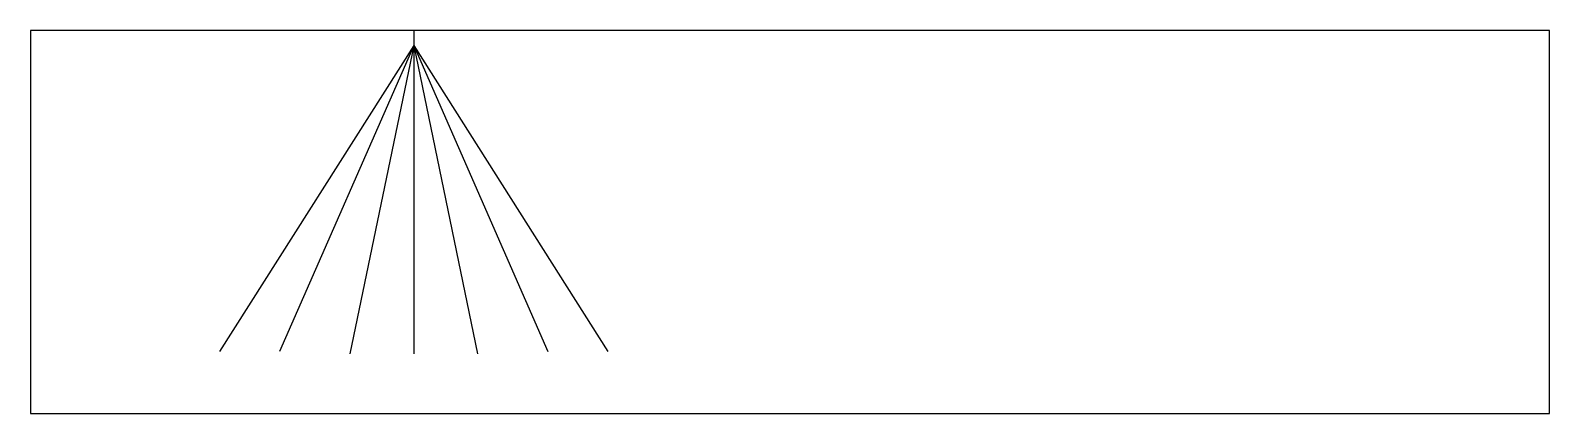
# Model space of a CAD drawing. Header units: inches. Extents: x 0 to 39.6, y 0 to 10.
import ezdxf

# ---------------------------------------------------------------- set-up
doc = ezdxf.new("R2010")
doc.units = ezdxf.units.IN
doc.header["$MEASUREMENT"] = 0

msp = doc.modelspace()

# ---------------------------------------------------------------- linework, layer by layer
at = {"color": 2}
for p, q in [((10, 10), (10, 1.556)), ((10, 9.608), (4.932, 1.621)), ((10, 9.608), (6.501, 1.621)), ((10, 9.608), (8.331, 1.556)), ((10, 9.608), (15.068, 1.621)), ((10, 9.608), (13.499, 1.621)), ((10, 9.608), (11.669, 1.556))]:
    msp.add_line(p, q, dxfattribs=at)
msp.add_lwpolyline([(0, 0), (39.637, 0), (39.637, 10), (0, 10)], close=True, dxfattribs=at)

doc.saveas('drawing.dxf')
